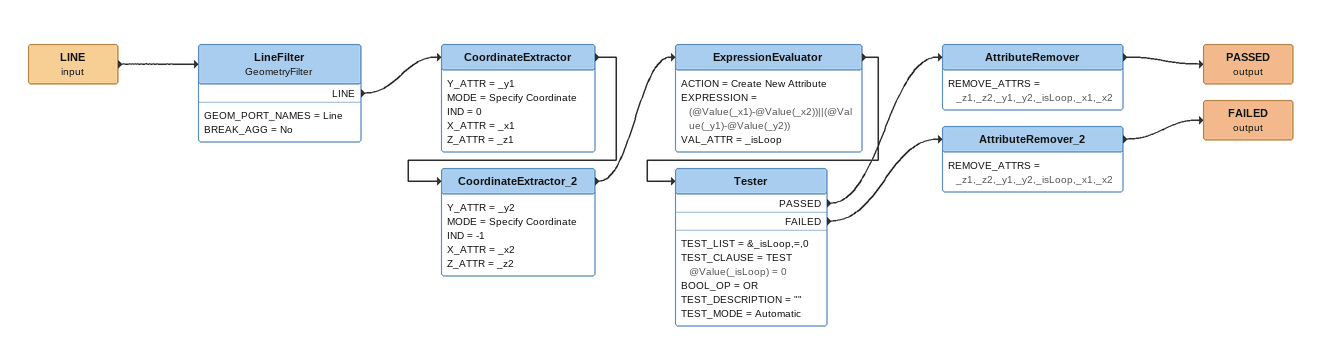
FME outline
LINE (input)
    -> LineFilter
LineFilter: GeometryFilter
    GEOM_PORT_NAMES = Line
    BREAK_AGG = No
    LINE -> CoordinateExtractor
CoordinateExtractor
    Y_ATTR = _y1
    MODE = Specify Coordinate
    IND = 0
    X_ATTR = _x1
    Z_ATTR = _z1
    -> CoordinateExtractor_2
CoordinateExtractor_2
    Y_ATTR = _y2
    MODE = Specify Coordinate
    IND = -1
    X_ATTR = _x2
    Z_ATTR = _z2
    -> ExpressionEvaluator
ExpressionEvaluator
    ACTION = Create New Attribute
    EXPRESSION = (@Value(_x1)-@Value(_x2))||(@Value(_y1)-@Value(_y2))
    VAL_ATTR = _isLoop
    -> Tester
Tester
    TEST_LIST = &_isLoop,=,0
    TEST_CLAUSE = TEST @Value(_isLoop) = 0
    BOOL_OP = OR
    TEST_DESCRIPTION = ""
    TEST_MODE = Automatic
    PASSED -> AttributeRemover
    FAILED -> AttributeRemover_2
AttributeRemover
    REMOVE_ATTRS = _z1,_z2,_y1,_y2,_isLoop,_x1,_x2
    -> PASSED (output)
PASSED (output)
AttributeRemover_2
    REMOVE_ATTRS = _z1,_z2,_y1,_y2,_isLoop,_x1,_x2
    -> FAILED (output)
FAILED (output)
